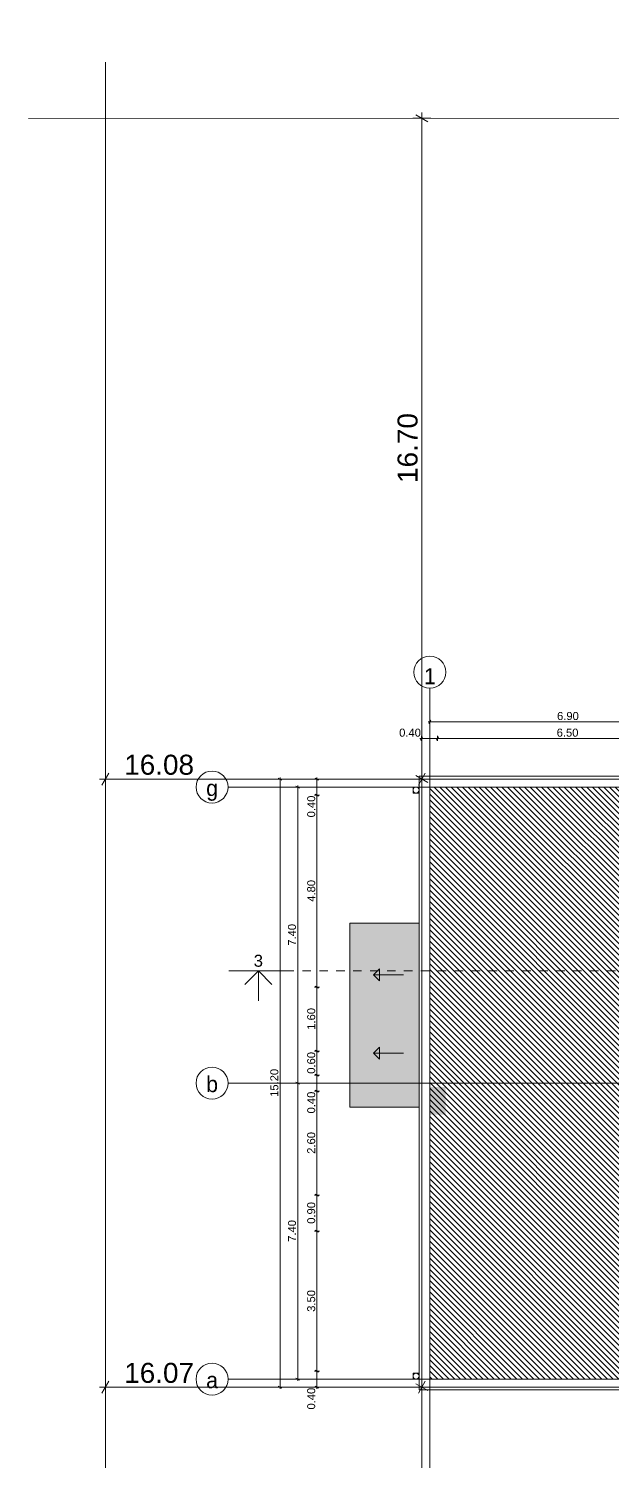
# Model space of a CAD drawing. Header units: millimetres. Extents: x 475206255 to 476720147, y 4620882299 to 4621447368.
# Drawn here: x 475223391 to 475237995, y 4621240918 to 4621276728 of the extents above; entities that cross this region are included whole.
import ezdxf

# ---------------------------------------------------------------- set-up
doc = ezdxf.new("R2010")
doc.units = ezdxf.units.MM
doc.header["$MEASUREMENT"] = 0
doc.linetypes.add('Dashed', pattern=[423.333333, 211.666667, -211.666667])
for name, color, linetype, lineweight in [('0_Pen_No__42_Pen_No__250_Pen_No__5', 5, 'Continuous', 0), ('0_Pen_No__7_Pen_No__250', 7, 'Continuous', 0), ('0_Pen_No__7_Pen_No__4', 7, 'Continuous', 0), ('0_Pen_No__7_Pen_No__7', 7, 'Continuous', 0), ('0_Pen_No__7_Pen_No__8', 8, 'Continuous', 0), ('2D Drafting - General_Pen_No__1_Pen_No__7', 7, 'Continuous', 0), ('2D Drafting - General_Pen_No__250_Pen_No__7_Pen_No__7', 7, 'Continuous', 0), ('Annotation - Text_Pen_No__7_Pen_No__5', 5, 'Continuous', 0), ('gegmebi_Pen_No__7_Pen_No__7', 7, 'Continuous', 0), ('New_._Pen_No__1', 1, 'Continuous', 0), ('New_2D Drafting - General_Pen_No__250_Pen_No__7', 7, 'Continuous', 0), ('New_reg_nak_Pen_No__7', 7, 'Continuous', 0), ('New_shenobebi_Pen_No__1', 1, 'Continuous', 0), ('New_Structural - Bearing_Pen_No__1', 1, 'Continuous', 0), ('New_ნავეთების კონტურები გრგ2_Pen_No__1', 1, 'Continuous', 0), ('zoma_Pen_No__1', 1, 'Continuous', 0), ('zoma_Pen_No__142', 142, 'Continuous', 0), ('zoma_Pen_No__5_Pen_No__5', 5, 'Continuous', 0)]:
    doc.layers.add(name, color=color, linetype=linetype, lineweight=lineweight)
doc.layers.add('0_Pen_No__7_Pen_No__252', color=7, linetype='Continuous', lineweight=0, true_color=0x666666)
doc.layers.add('zoma', color=7, linetype='Continuous')
doc.styles.add('GENERATED_STYLE_1', font='arial.ttf')
doc.styles.add('GENERATED_STYLE_2', font='arial.ttf')
doc.styles.add('GENERATED_STYLE_4', font='ACADMTAV.TTF')
doc.linetypes.add('Break', pattern='A,0,[1,9.10.saxli 29.041.Shx,S=15.679026,R=0,X=0,Y=0],-1975.557214,0', length=1975.557214)
doc.dimstyles.new('GENERATED_STYLE__10', dxfattribs={"dimtxt": 500, "dimasz": 228, "dimexe": 0.18, "dimexo": 3, "dimgap": 0, "dimtad": 1, "dimlfac": 0.001, "dimzin": 0, "dimdsep": 46, "dimtxsty": 'GENERATED_STYLE_2', "dimblk": 'ARROWHEAD_2', "dimblk1": 'ARROWHEAD_2', "dimblk2": 'ARROWHEAD_2', "dimcen": 0.09, "dimclrd": 1, "dimclre": 1, "dimclrt": 1, "dimadec": 0, "dimazin": 0, "dimtfac": 1, "dimtdec": 4, "dimtmove": 0, "dimatfit": 3, "dimfxl": 1, "dimtolj": 1, "dimtzin": 0, "dimarcsym": 0})
doc.dimstyles.new('GENERATED_STYLE__11', dxfattribs={"dimtxt": 500, "dimasz": 228, "dimexe": 0.18, "dimexo": 3, "dimgap": 0, "dimtad": 1, "dimlfac": 0.001, "dimzin": 0, "dimdsep": 46, "dimtxsty": 'GENERATED_STYLE_2', "dimblk": 'ARROWHEAD_2', "dimblk1": 'ARROWHEAD_2', "dimblk2": 'ARROWHEAD_2', "dimcen": 0.09, "dimclrd": 1, "dimclre": 1, "dimclrt": 1, "dimadec": 0, "dimazin": 0, "dimtfac": 1, "dimtdec": 4, "dimtmove": 2, "dimatfit": 3, "dimfxl": 1, "dimtolj": 1, "dimtzin": 0, "dimarcsym": 0})
doc.dimstyles.new('GENERATED_STYLE__12', dxfattribs={"dimtxt": 500, "dimasz": 228, "dimexe": 0.18, "dimexo": 3, "dimgap": 0, "dimtad": 1, "dimtih": 1, "dimtoh": 1, "dimlfac": 0.001, "dimzin": 0, "dimdsep": 46, "dimtxsty": 'GENERATED_STYLE_2', "dimblk": 'ARROWHEAD_2', "dimblk1": 'ARROWHEAD_2', "dimblk2": 'ARROWHEAD_2', "dimcen": 0.09, "dimclrd": 1, "dimclre": 1, "dimclrt": 1, "dimadec": 0, "dimazin": 0, "dimtfac": 1, "dimtdec": 4, "dimtmove": 2, "dimatfit": 3, "dimfxl": 1, "dimtolj": 1, "dimtzin": 0, "dimarcsym": 0})
doc.dimstyles.new('GENERATED_STYLE__3', dxfattribs={"dimtxt": 200, "dimasz": 64.421331, "dimexe": 0.18, "dimexo": 3, "dimgap": 0, "dimtad": 1, "dimtih": 1, "dimtoh": 1, "dimlfac": 0.001, "dimzin": 0, "dimdsep": 46, "dimtxsty": 'GENERATED_STYLE_2', "dimblk": 'ARROWHEAD_2', "dimblk1": 'ARROWHEAD_2', "dimblk2": 'ARROWHEAD_2', "dimcen": 0.09, "dimclrd": 142, "dimclre": 142, "dimclrt": 142, "dimadec": 0, "dimazin": 0, "dimtfac": 1, "dimtdec": 4, "dimtmove": 0, "dimatfit": 3, "dimfxl": 1, "dimtolj": 1, "dimtzin": 0, "dimarcsym": 0})
doc.dimstyles.new('GENERATED_STYLE__9', dxfattribs={"dimtxt": 200, "dimasz": 64.421331, "dimexe": 0.18, "dimexo": 3, "dimgap": 0, "dimtad": 1, "dimlfac": 0.001, "dimzin": 0, "dimdsep": 46, "dimtxsty": 'GENERATED_STYLE_2', "dimblk": 'ARROWHEAD_2', "dimblk1": 'ARROWHEAD_2', "dimblk2": 'ARROWHEAD_2', "dimcen": 0.09, "dimclrd": 142, "dimclre": 142, "dimclrt": 142, "dimadec": 0, "dimazin": 0, "dimtfac": 1, "dimtdec": 4, "dimtmove": 0, "dimatfit": 3, "dimfxl": 1, "dimtolj": 1, "dimtzin": 0, "dimarcsym": 0})

# ---------------------------------------------------------------- blocks, each defined once
blk = doc.blocks.new('*D240', base_point=(475826096, 4621095193))
at = {"layer": 'zoma_Pen_No__142', "color": 142, "linetype": 'Continuous', "lineweight": 0, "transparency": 16777216}
for p, q in [((475230185, 4621250373), (475230058, 4621250373)), ((475230079, 4621250397), (475230164, 4621250348)), ((475230122, 4621242973), (475230122, 4621250373)), ((475230185, 4621242973), (475230058, 4621242973)), ((475230079, 4621242997), (475230164, 4621242948)), ((475230122, 4621242931), (475230122, 4621242973))]:
    blk.add_line(p, q, dxfattribs=at)
at = {"layer": 'zoma_Pen_No__142', "color": 142, "lineweight": 0, "transparency": 16777216, "insert": (475230082, 4621246406), "char_height": 200, "attachment_point": 7, "rotation": 90, "style": 'GENERATED_STYLE_2'}
blk.add_mtext('\\A1;{\\pql;\\fArial|b0|i0|c204|p0;\\W1.000000;7.40}', dxfattribs=at)
blk = doc.blocks.new('ARROWHEAD_2')
at = {"color": 0, "linetype": 'Continuous', "lineweight": 0}
for p, q in [((0, 0), (-1, 0)), ((-0.38, -0.66), (0.38, 0.66))]:
    blk.add_line(p, q, dxfattribs=at)
blk = doc.blocks.new('*D241', base_point=(475826096, 4621095193))
at = {"layer": 'zoma_Pen_No__142', "color": 142, "linetype": 'Continuous', "lineweight": 0, "transparency": 16777216}
for p, q in [((475230185, 4621257773), (475230058, 4621257773)), ((475230164, 4621257748), (475230079, 4621257797)), ((475230122, 4621257773), (475230122, 4621257814)), ((475230122, 4621250373), (475230122, 4621257773)), ((475230185, 4621250373), (475230058, 4621250373)), ((475230079, 4621250397), (475230164, 4621250348))]:
    blk.add_line(p, q, dxfattribs=at)
at = {"layer": 'zoma_Pen_No__142', "color": 142, "lineweight": 0, "transparency": 16777216, "insert": (475230082, 4621253806), "char_height": 200, "attachment_point": 7, "rotation": 90, "style": 'GENERATED_STYLE_2'}
blk.add_mtext('\\A1;{\\pql;\\fArial|b0|i0|c204|p0;\\W1.000000;7.40}', dxfattribs=at)
blk = doc.blocks.new('*D242', base_point=(475826096, 4621095193))
at = {"layer": 'zoma_Pen_No__142', "color": 142, "linetype": 'Continuous', "lineweight": 0, "transparency": 16777216}
for p, q in [((475229744, 4621257973), (475229617, 4621257973)), ((475229723, 4621257948), (475229638, 4621257997)), ((475229680, 4621257973), (475229680, 4621258014)), ((475229680, 4621242773), (475229680, 4621257973)), ((475229744, 4621242773), (475229617, 4621242773)), ((475229638, 4621242797), (475229723, 4621242748)), ((475229680, 4621242731), (475229680, 4621242773))]:
    blk.add_line(p, q, dxfattribs=at)
at = {"layer": 'zoma_Pen_No__142', "color": 142, "lineweight": 0, "transparency": 16777216, "insert": (475229640, 4621250029), "char_height": 200, "attachment_point": 7, "rotation": 90, "style": 'GENERATED_STYLE_2'}
blk.add_mtext('\\A1;{\\pql;\\fArial|b0|i0|c204|p0;\\W1.000000;15.20}', dxfattribs=at)
blk = doc.blocks.new('*D243', base_point=(475826096, 4621095193))
at = {"layer": 'zoma_Pen_No__142', "color": 142, "linetype": 'Continuous', "lineweight": 0, "transparency": 16777216}
for p, q in [((475230666, 4621243173), (475230539, 4621243173)), ((475230560, 4621243197), (475230645, 4621243148)), ((475230603, 4621242773), (475230603, 4621243173)), ((475230666, 4621242773), (475230539, 4621242773)), ((475230560, 4621242797), (475230645, 4621242748)), ((475230603, 4621242731), (475230603, 4621242773))]:
    blk.add_line(p, q, dxfattribs=at)
at = {"layer": 'zoma_Pen_No__142', "color": 142, "lineweight": 0, "transparency": 16777216, "insert": (475230563, 4621242214), "char_height": 200, "attachment_point": 7, "rotation": 90, "style": 'GENERATED_STYLE_2'}
blk.add_mtext('\\A1;{\\pql;\\fArial|b0|i0|c204|p0;\\W1.000000;0.40}', dxfattribs=at)
blk = doc.blocks.new('*D244', base_point=(475826096, 4621095193))
at = {"layer": 'zoma_Pen_No__142', "color": 142, "linetype": 'Continuous', "lineweight": 0, "transparency": 16777216}
for p, q in [((475230666, 4621246673), (475230539, 4621246673)), ((475230560, 4621246697), (475230645, 4621246648)), ((475230603, 4621243173), (475230603, 4621246673)), ((475230666, 4621243173), (475230539, 4621243173)), ((475230560, 4621243197), (475230645, 4621243148))]:
    blk.add_line(p, q, dxfattribs=at)
at = {"layer": 'zoma_Pen_No__142', "color": 142, "lineweight": 0, "transparency": 16777216, "insert": (475230563, 4621244656), "char_height": 200, "attachment_point": 7, "rotation": 90, "style": 'GENERATED_STYLE_2'}
blk.add_mtext('\\A1;{\\pql;\\fArial|b0|i0|c204|p0;\\W1.000000;3.50}', dxfattribs=at)
blk = doc.blocks.new('*D245', base_point=(475826096, 4621095193))
at = {"layer": 'zoma_Pen_No__142', "color": 142, "linetype": 'Continuous', "lineweight": 0, "transparency": 16777216}
for p, q in [((475230666, 4621247573), (475230539, 4621247573)), ((475230560, 4621247597), (475230645, 4621247548)), ((475230603, 4621246673), (475230603, 4621247573)), ((475230666, 4621246673), (475230539, 4621246673)), ((475230560, 4621246697), (475230645, 4621246648))]:
    blk.add_line(p, q, dxfattribs=at)
at = {"layer": 'zoma_Pen_No__142', "color": 142, "lineweight": 0, "transparency": 16777216, "insert": (475230563, 4621246856), "char_height": 200, "attachment_point": 7, "rotation": 90, "style": 'GENERATED_STYLE_2'}
blk.add_mtext('\\A1;{\\pql;\\fArial|b0|i0|c204|p0;\\W1.000000;0.90}', dxfattribs=at)
blk = doc.blocks.new('*D246', base_point=(475826096, 4621095193))
at = {"layer": 'zoma_Pen_No__142', "color": 142, "linetype": 'Continuous', "lineweight": 0, "transparency": 16777216}
for p, q in [((475230666, 4621250173), (475230539, 4621250173)), ((475230560, 4621250197), (475230645, 4621250148)), ((475230603, 4621247573), (475230603, 4621250173)), ((475230666, 4621247573), (475230539, 4621247573)), ((475230560, 4621247597), (475230645, 4621247548))]:
    blk.add_line(p, q, dxfattribs=at)
at = {"layer": 'zoma_Pen_No__142', "color": 142, "lineweight": 0, "transparency": 16777216, "char_height": 200, "attachment_point": 7, "rotation": 90, "style": 'GENERATED_STYLE_2'}
for s, insert in [('\\A1;{\\pql;\\fArial|b0|i0|c204|p0;\\W1.000000;0.40}', (475230563, 4621249614)), ('\\A1;{\\pql;\\fArial|b0|i0|c204|p0;\\W1.000000;2.60}', (475230563, 4621248606))]:
    blk.add_mtext(s, dxfattribs=dict(at, insert=insert))
blk = doc.blocks.new('*D247', base_point=(475826096, 4621095193))
at = {"layer": 'zoma_Pen_No__142', "color": 142, "linetype": 'Continuous', "lineweight": 0, "transparency": 16777216}
for p, q in [((475230666, 4621250573), (475230539, 4621250573)), ((475230560, 4621250597), (475230645, 4621250548)), ((475230603, 4621250173), (475230603, 4621250573)), ((475230666, 4621250173), (475230539, 4621250173)), ((475230560, 4621250197), (475230645, 4621250148))]:
    blk.add_line(p, q, dxfattribs=at)
blk = doc.blocks.new('*D248', base_point=(475826096, 4621095193))
at = {"layer": 'zoma_Pen_No__142', "color": 142, "linetype": 'Continuous', "lineweight": 0, "transparency": 16777216}
for p, q in [((475230666, 4621251173), (475230539, 4621251173)), ((475230560, 4621251197), (475230645, 4621251148)), ((475230603, 4621250573), (475230603, 4621251173)), ((475230666, 4621250573), (475230539, 4621250573)), ((475230560, 4621250597), (475230645, 4621250548))]:
    blk.add_line(p, q, dxfattribs=at)
at = {"layer": 'zoma_Pen_No__142', "color": 142, "lineweight": 0, "transparency": 16777216, "insert": (475230563, 4621250606), "char_height": 200, "attachment_point": 7, "rotation": 90, "style": 'GENERATED_STYLE_2'}
blk.add_mtext('\\A1;{\\pql;\\fArial|b0|i0|c204|p0;\\W1.000000;0.60}', dxfattribs=at)
blk = doc.blocks.new('*D249', base_point=(475826096, 4621095193))
at = {"layer": 'zoma_Pen_No__142', "color": 142, "linetype": 'Continuous', "lineweight": 0, "transparency": 16777216}
for p, q in [((475230666, 4621252773), (475230539, 4621252773)), ((475230560, 4621252797), (475230645, 4621252748)), ((475230603, 4621251173), (475230603, 4621252773)), ((475230666, 4621251173), (475230539, 4621251173)), ((475230560, 4621251197), (475230645, 4621251148))]:
    blk.add_line(p, q, dxfattribs=at)
at = {"layer": 'zoma_Pen_No__142', "color": 142, "lineweight": 0, "transparency": 16777216, "insert": (475230563, 4621251706), "char_height": 200, "attachment_point": 7, "rotation": 90, "style": 'GENERATED_STYLE_2'}
blk.add_mtext('\\A1;{\\pql;\\fArial|b0|i0|c204|p0;\\W1.000000;1.60}', dxfattribs=at)
blk = doc.blocks.new('*D250', base_point=(475826096, 4621095193))
at = {"layer": 'zoma_Pen_No__142', "color": 142, "linetype": 'Continuous', "lineweight": 0, "transparency": 16777216}
for p, q in [((475230666, 4621257573), (475230539, 4621257573)), ((475230560, 4621257597), (475230645, 4621257548)), ((475230603, 4621252773), (475230603, 4621257573)), ((475230666, 4621252773), (475230539, 4621252773)), ((475230560, 4621252797), (475230645, 4621252748))]:
    blk.add_line(p, q, dxfattribs=at)
at = {"layer": 'zoma_Pen_No__142', "color": 142, "lineweight": 0, "transparency": 16777216, "char_height": 200, "attachment_point": 7, "rotation": 90, "style": 'GENERATED_STYLE_2'}
for s, insert in [('\\A1;{\\pql;\\fArial|b0|i0|c204|p0;\\W1.000000;0.40}', (475230563, 4621257014)), ('\\A1;{\\pql;\\fArial|b0|i0|c204|p0;\\W1.000000;4.80}', (475230563, 4621254906))]:
    blk.add_mtext(s, dxfattribs=dict(at, insert=insert))
blk = doc.blocks.new('*D251', base_point=(475826096, 4621095193))
at = {"layer": 'zoma_Pen_No__142', "color": 142, "linetype": 'Continuous', "lineweight": 0, "transparency": 16777216}
for p, q in [((475230666, 4621257973), (475230539, 4621257973)), ((475230645, 4621257948), (475230560, 4621257997)), ((475230603, 4621257973), (475230603, 4621258014)), ((475230603, 4621257573), (475230603, 4621257973)), ((475230666, 4621257573), (475230539, 4621257573)), ((475230560, 4621257597), (475230645, 4621257548))]:
    blk.add_line(p, q, dxfattribs=at)
blk = doc.blocks.new('*D254', base_point=(475826096, 4621095193))
at = {"layer": 'zoma_Pen_No__142', "color": 142, "linetype": 'Continuous', "lineweight": 0, "transparency": 16777216}
for p, q in [((475299037, 4621257973), (475298910, 4621257973)), ((475299016, 4621257948), (475298931, 4621257997)), ((475298973, 4621257973), (475298973, 4621258014)), ((475298973, 4621242773), (475298973, 4621257973)), ((475299037, 4621242773), (475298910, 4621242773)), ((475298931, 4621242797), (475299016, 4621242748)), ((475298973, 4621242731), (475298973, 4621242773))]:
    blk.add_line(p, q, dxfattribs=at)
at = {"layer": 'zoma_Pen_No__142', "color": 142, "lineweight": 0, "transparency": 16777216, "insert": (475298933, 4621250029), "char_height": 200, "attachment_point": 7, "rotation": 90, "style": 'GENERATED_STYLE_2'}
blk.add_mtext('\\A1;{\\pql;\\fArial|b0|i0|c204|p0;\\W1.000000;15.20}', dxfattribs=at)
blk = doc.blocks.new('*D255', base_point=(475826096, 4621095193))
at = {"layer": 'zoma_Pen_No__142', "color": 142, "linetype": 'Continuous', "lineweight": 0, "transparency": 16777216}
for p, q in [((475298248, 4621243173), (475298121, 4621243173)), ((475298142, 4621243197), (475298227, 4621243148)), ((475298184, 4621242773), (475298184, 4621243173)), ((475298248, 4621242773), (475298121, 4621242773)), ((475298142, 4621242797), (475298227, 4621242748)), ((475298184, 4621242731), (475298184, 4621242773))]:
    blk.add_line(p, q, dxfattribs=at)
at = {"layer": 'zoma_Pen_No__142', "color": 142, "lineweight": 0, "transparency": 16777216, "insert": (475298144, 4621242214), "char_height": 200, "attachment_point": 7, "rotation": 90, "style": 'GENERATED_STYLE_2'}
blk.add_mtext('\\A1;{\\pql;\\fArial|b0|i0|c204|p0;\\W1.000000;0.40}', dxfattribs=at)
blk = doc.blocks.new('*D256', base_point=(475826096, 4621095193))
at = {"layer": 'zoma_Pen_No__142', "color": 142, "linetype": 'Continuous', "lineweight": 0, "transparency": 16777216}
for p, q in [((475298248, 4621246673), (475298121, 4621246673)), ((475298142, 4621246697), (475298227, 4621246648)), ((475298184, 4621243173), (475298184, 4621246673)), ((475298248, 4621243173), (475298121, 4621243173)), ((475298142, 4621243197), (475298227, 4621243148))]:
    blk.add_line(p, q, dxfattribs=at)
at = {"layer": 'zoma_Pen_No__142', "color": 142, "lineweight": 0, "transparency": 16777216, "insert": (475298144, 4621244656), "char_height": 200, "attachment_point": 7, "rotation": 90, "style": 'GENERATED_STYLE_2'}
blk.add_mtext('\\A1;{\\pql;\\fArial|b0|i0|c204|p0;\\W1.000000;3.50}', dxfattribs=at)
blk = doc.blocks.new('*D257', base_point=(475826096, 4621095193))
at = {"layer": 'zoma_Pen_No__142', "color": 142, "linetype": 'Continuous', "lineweight": 0, "transparency": 16777216}
for p, q in [((475298248, 4621247573), (475298121, 4621247573)), ((475298142, 4621247597), (475298227, 4621247548)), ((475298184, 4621246673), (475298184, 4621247573)), ((475298248, 4621246673), (475298121, 4621246673)), ((475298142, 4621246697), (475298227, 4621246648))]:
    blk.add_line(p, q, dxfattribs=at)
at = {"layer": 'zoma_Pen_No__142', "color": 142, "lineweight": 0, "transparency": 16777216, "insert": (475298144, 4621246856), "char_height": 200, "attachment_point": 7, "rotation": 90, "style": 'GENERATED_STYLE_2'}
blk.add_mtext('\\A1;{\\pql;\\fArial|b0|i0|c204|p0;\\W1.000000;0.90}', dxfattribs=at)
blk = doc.blocks.new('*D258', base_point=(475826096, 4621095193))
at = {"layer": 'zoma_Pen_No__142', "color": 142, "linetype": 'Continuous', "lineweight": 0, "transparency": 16777216}
for p, q in [((475298248, 4621250173), (475298121, 4621250173)), ((475298142, 4621250197), (475298227, 4621250148)), ((475298184, 4621247573), (475298184, 4621250173)), ((475298248, 4621247573), (475298121, 4621247573)), ((475298142, 4621247597), (475298227, 4621247548))]:
    blk.add_line(p, q, dxfattribs=at)
at = {"layer": 'zoma_Pen_No__142', "color": 142, "lineweight": 0, "transparency": 16777216, "char_height": 200, "attachment_point": 7, "rotation": 90, "style": 'GENERATED_STYLE_2'}
for s, insert in [('\\A1;{\\pql;\\fArial|b0|i0|c204|p0;\\W1.000000;0.40}', (475298144, 4621249614)), ('\\A1;{\\pql;\\fArial|b0|i0|c204|p0;\\W1.000000;2.60}', (475298144, 4621248606))]:
    blk.add_mtext(s, dxfattribs=dict(at, insert=insert))
blk = doc.blocks.new('*D259', base_point=(475826096, 4621095193))
at = {"layer": 'zoma_Pen_No__142', "color": 142, "linetype": 'Continuous', "lineweight": 0, "transparency": 16777216}
for p, q in [((475298248, 4621250573), (475298121, 4621250573)), ((475298142, 4621250597), (475298227, 4621250548)), ((475298184, 4621250173), (475298184, 4621250573)), ((475298248, 4621250173), (475298121, 4621250173)), ((475298142, 4621250197), (475298227, 4621250148))]:
    blk.add_line(p, q, dxfattribs=at)
blk = doc.blocks.new('*D260', base_point=(475826096, 4621095193))
at = {"layer": 'zoma_Pen_No__142', "color": 142, "linetype": 'Continuous', "lineweight": 0, "transparency": 16777216}
for p, q in [((475298248, 4621251173), (475298121, 4621251173)), ((475298142, 4621251197), (475298227, 4621251148)), ((475298184, 4621250573), (475298184, 4621251173)), ((475298248, 4621250573), (475298121, 4621250573)), ((475298142, 4621250597), (475298227, 4621250548))]:
    blk.add_line(p, q, dxfattribs=at)
at = {"layer": 'zoma_Pen_No__142', "color": 142, "lineweight": 0, "transparency": 16777216, "insert": (475298144, 4621250606), "char_height": 200, "attachment_point": 7, "rotation": 90, "style": 'GENERATED_STYLE_2'}
blk.add_mtext('\\A1;{\\pql;\\fArial|b0|i0|c204|p0;\\W1.000000;0.60}', dxfattribs=at)
blk = doc.blocks.new('*D261', base_point=(475826096, 4621095193))
at = {"layer": 'zoma_Pen_No__142', "color": 142, "linetype": 'Continuous', "lineweight": 0, "transparency": 16777216}
for p, q in [((475298248, 4621252773), (475298121, 4621252773)), ((475298142, 4621252797), (475298227, 4621252748)), ((475298184, 4621251173), (475298184, 4621252773)), ((475298248, 4621251173), (475298121, 4621251173)), ((475298142, 4621251197), (475298227, 4621251148))]:
    blk.add_line(p, q, dxfattribs=at)
at = {"layer": 'zoma_Pen_No__142', "color": 142, "lineweight": 0, "transparency": 16777216, "insert": (475298144, 4621251706), "char_height": 200, "attachment_point": 7, "rotation": 90, "style": 'GENERATED_STYLE_2'}
blk.add_mtext('\\A1;{\\pql;\\fArial|b0|i0|c204|p0;\\W1.000000;1.60}', dxfattribs=at)
blk = doc.blocks.new('*D262', base_point=(475826096, 4621095193))
at = {"layer": 'zoma_Pen_No__142', "color": 142, "linetype": 'Continuous', "lineweight": 0, "transparency": 16777216}
for p, q in [((475298248, 4621257573), (475298121, 4621257573)), ((475298142, 4621257597), (475298227, 4621257548)), ((475298184, 4621252773), (475298184, 4621257573)), ((475298248, 4621252773), (475298121, 4621252773)), ((475298142, 4621252797), (475298227, 4621252748))]:
    blk.add_line(p, q, dxfattribs=at)
at = {"layer": 'zoma_Pen_No__142', "color": 142, "lineweight": 0, "transparency": 16777216, "char_height": 200, "attachment_point": 7, "rotation": 90, "style": 'GENERATED_STYLE_2'}
for s, insert in [('\\A1;{\\pql;\\fArial|b0|i0|c204|p0;\\W1.000000;0.40}', (475298144, 4621257014)), ('\\A1;{\\pql;\\fArial|b0|i0|c204|p0;\\W1.000000;4.80}', (475298144, 4621254906))]:
    blk.add_mtext(s, dxfattribs=dict(at, insert=insert))
blk = doc.blocks.new('*D263', base_point=(475826096, 4621095193))
at = {"layer": 'zoma_Pen_No__142', "color": 142, "linetype": 'Continuous', "lineweight": 0, "transparency": 16777216}
for p, q in [((475298248, 4621257973), (475298121, 4621257973)), ((475298227, 4621257948), (475298142, 4621257997)), ((475298184, 4621257973), (475298184, 4621258014)), ((475298184, 4621257573), (475298184, 4621257973)), ((475298248, 4621257573), (475298121, 4621257573)), ((475298142, 4621257597), (475298227, 4621257548))]:
    blk.add_line(p, q, dxfattribs=at)
blk = doc.blocks.new('*D289', base_point=(475826096, 4621095193))
at = {"layer": 'zoma_Pen_No__1', "color": 1, "linetype": 'Continuous', "lineweight": 0, "transparency": 16777216}
for p, q in [((475225398, 4621242923), (475225224, 4621242623)), ((475225311, 4621242548), (475225311, 4621242998)), ((475233141, 4621242623), (475233314, 4621242923)), ((475233228, 4621242548), (475233228, 4621242998)), ((475225164, 4621242773), (475225311, 4621242773)), ((475225311, 4621242773), (475233228, 4621242773)), ((475233228, 4621242773), (475233374, 4621242773))]:
    blk.add_line(p, q, dxfattribs=at)
at = {"layer": 'zoma_Pen_No__1', "color": 1, "lineweight": 0, "transparency": 16777216, "insert": (475225782, 4621242873), "char_height": 500, "attachment_point": 7, "style": 'GENERATED_STYLE_2'}
blk.add_mtext('\\A1;{\\pql;\\fArial|b0|i0|c204|p0;\\W1.000000;16.07}', dxfattribs=at)
blk = doc.blocks.new('*D291', base_point=(475826096, 4621095193))
at = {"layer": 'zoma_Pen_No__1', "color": 1, "linetype": 'Continuous', "lineweight": 0, "transparency": 16777216}
for p, q in [((475233453, 4621274487), (475233003, 4621274487)), ((475233378, 4621274400), (475233078, 4621274574)), ((475233228, 4621274487), (475233228, 4621274634)), ((475233228, 4621257973), (475233228, 4621274487)), ((475233453, 4621257973), (475233003, 4621257973)), ((475233078, 4621258059), (475233378, 4621257886)), ((475233228, 4621257826), (475233228, 4621257973))]:
    blk.add_line(p, q, dxfattribs=at)
at = {"layer": 'zoma_Pen_No__1', "color": 1, "lineweight": 0, "transparency": 16777216, "insert": (475233128, 4621265372), "char_height": 500, "attachment_point": 7, "rotation": 90, "style": 'GENERATED_STYLE_2'}
blk.add_mtext('\\A1;{\\pql;\\fArial|b0|i0|c204|p0;\\W1.000000;16.70}', dxfattribs=at)
blk = doc.blocks.new('*D292', base_point=(475826096, 4621095193))
at = {"layer": 'zoma_Pen_No__1', "color": 1, "linetype": 'Continuous', "lineweight": 0, "transparency": 16777216}
for p, q in [((475233228, 4621242773), (475233228, 4621242919)), ((475233453, 4621242773), (475233003, 4621242773)), ((475233378, 4621242686), (475233078, 4621242859)), ((475233228, 4621233031), (475233228, 4621242773)), ((475233453, 4621233031), (475233003, 4621233031)), ((475233078, 4621233117), (475233378, 4621232944)), ((475233228, 4621232884), (475233228, 4621233031))]:
    blk.add_line(p, q, dxfattribs=at)
at = {"layer": 'zoma_Pen_No__1', "color": 1, "lineweight": 0, "transparency": 16777216, "insert": (475233128, 4621236278), "char_height": 500, "attachment_point": 7, "rotation": 90, "style": 'GENERATED_STYLE_2'}
blk.add_mtext('\\A1;{\\pql;\\fArial|b0|i0|c204|p0;\\W1.000000;9.55}', dxfattribs=at)
blk = doc.blocks.new('*D295', base_point=(475826096, 4621095193))
at = {"layer": 'zoma_Pen_No__1', "color": 1, "linetype": 'Continuous', "lineweight": 0, "transparency": 16777216}
for p, q in [((475225164, 4621257973), (475225311, 4621257973)), ((475225398, 4621258123), (475225224, 4621257823)), ((475225311, 4621257748), (475225311, 4621258198)), ((475225311, 4621257973), (475233228, 4621257973)), ((475233141, 4621257823), (475233314, 4621258123)), ((475233228, 4621257748), (475233228, 4621258198)), ((475233228, 4621257973), (475233374, 4621257973))]:
    blk.add_line(p, q, dxfattribs=at)
at = {"layer": 'zoma_Pen_No__1', "color": 1, "lineweight": 0, "transparency": 16777216, "insert": (475225782, 4621258073), "char_height": 500, "attachment_point": 7, "style": 'GENERATED_STYLE_2'}
blk.add_mtext('\\A1;{\\pql;\\fArial|b0|i0|c204|p0;\\W1.000000;16.08}', dxfattribs=at)
blk = doc.blocks.new('*D1448', base_point=(475826096, 4621095193))
at = {"layer": 'zoma_Pen_No__142', "color": 142, "linetype": 'Continuous', "lineweight": 0, "transparency": 16777216}
for p, q in [((475233244, 4621259031), (475233195, 4621258946)), ((475233219, 4621258925), (475233219, 4621259052)), ((475233644, 4621259031), (475233595, 4621258946)), ((475233619, 4621258925), (475233619, 4621259052)), ((475233178, 4621258989), (475233219, 4621258989)), ((475233219, 4621258989), (475233619, 4621258989))]:
    blk.add_line(p, q, dxfattribs=at)
at = {"layer": 'zoma_Pen_No__142', "color": 142, "lineweight": 0, "transparency": 16777216, "insert": (475232661, 4621259029), "char_height": 200, "attachment_point": 7, "style": 'GENERATED_STYLE_2'}
blk.add_mtext('\\A1;{\\pql;\\fArial|b0|i0|c204|p0;\\W1.000000;0.40}', dxfattribs=at)
blk = doc.blocks.new('*D1449', base_point=(475826096, 4621095193))
at = {"layer": 'zoma_Pen_No__142', "color": 142, "linetype": 'Continuous', "lineweight": 0, "transparency": 16777216}
for p, q in [((475233644, 4621259031), (475233595, 4621258946)), ((475233619, 4621258925), (475233619, 4621259052)), ((475240144, 4621259031), (475240095, 4621258946)), ((475240119, 4621258925), (475240119, 4621259052)), ((475233619, 4621258989), (475240119, 4621258989))]:
    blk.add_line(p, q, dxfattribs=at)
at = {"layer": 'zoma_Pen_No__142', "color": 142, "lineweight": 0, "transparency": 16777216, "char_height": 200, "attachment_point": 7, "style": 'GENERATED_STYLE_2'}
for s, insert in [('\\A1;{\\pql;\\fArial|b0|i0|c204|p0;\\W1.000000;6.50}', (475236602, 4621259029)), ('\\A1;{\\pql;\\fArial|b0|i0|c204|p0;\\W1.000000;0.40}', (475239561, 4621259029))]:
    blk.add_mtext(s, dxfattribs=dict(at, insert=insert))
blk = doc.blocks.new('*D1495', base_point=(475826096, 4621095193))
at = {"layer": 'zoma_Pen_No__142', "color": 142, "linetype": 'Continuous', "lineweight": 0, "transparency": 16777216}
for p, q in [((475233386, 4621259405), (475233428, 4621259405)), ((475233452, 4621259447), (475233403, 4621259362)), ((475233428, 4621259341), (475233428, 4621259468)), ((475233428, 4621259405), (475240328, 4621259405)), ((475240352, 4621259447), (475240303, 4621259362)), ((475240328, 4621259341), (475240328, 4621259468))]:
    blk.add_line(p, q, dxfattribs=at)
at = {"layer": 'zoma_Pen_No__142', "color": 142, "lineweight": 0, "transparency": 16777216, "insert": (475236611, 4621259445), "char_height": 200, "attachment_point": 7, "style": 'GENERATED_STYLE_2'}
blk.add_mtext('\\A1;{\\pql;\\fArial|b0|i0|c204|p0;\\W1.000000;6.90}', dxfattribs=at)

msp = doc.modelspace()

# ---------------------------------------------------------------- hatches: boundary and pattern name
at = {"layer": '0_Pen_No__7_Pen_No__252', "linetype": 'Continuous', "lineweight": 0, "true_color": 0x666666}
h = msp.add_hatch(dxfattribs=at)
h.set_pattern_fill('COMMON_BRICK', color=251, style=0, pattern_type=2)
h.set_pattern_definition([(315, (475228381.41, 4621264057.37), (70.71068, 70.71068), [])])
h.paths.add_polyline_path([(475233427.749, 4621257772.562), (475253727.785, 4621257772.562), (475253727.785, 4621242972.562), (475233427.749, 4621242972.562)])
h.paths.add_polyline_path([(475245527.749, 4621252532.494), (475245527.749, 4621255132.494), (475245127.749, 4621255132.494), (475245127.749, 4621257332.53), (475243227.749, 4621257332.53), (475243227.749, 4621254372.562), (475243227.749, 4621252532.494)], flags=0)
at = {"layer": '0_Pen_No__7_Pen_No__8', "linetype": 'Continuous', "lineweight": 0, "true_color": 0xb9b9b9}
msp.add_hatch(color=9, dxfattribs=at).paths.add_polyline_path([(475231427.894, 4621249772.562), (475231427.894, 4621254372.558), (475233157.802, 4621254372.564), (475233157.816, 4621249772.568)])
at = {"layer": 'New_2D Drafting - General_Pen_No__250_Pen_No__7', "linetype": 'Continuous', "lineweight": 0}
msp.add_hatch(color=7, dxfattribs=at).paths.add_polyline_path([(475233827.749, 4621249582.382), (475233427.749, 4621249582.382), (475233427.749, 4621250272.569), (475233827.749, 4621250272.569)])

# ---------------------------------------------------------------- linework, layer by layer
at = {"layer": '0_Pen_No__42_Pen_No__250_Pen_No__5', "color": 5, "linetype": 'Continuous', "lineweight": 0}
for centre in [(475233427.749, 4621260643.553), (475233427.749, 4621260643.553), (475227979.24, 4621257772.569), (475227979.24, 4621257772.569), (475227979.24, 4621250372.569), (475227979.24, 4621250372.569), (475227979.24, 4621242972.569), (475227979.24, 4621242972.569)]:
    msp.add_circle(centre, 400, dxfattribs=at)
at = {"layer": '0_Pen_No__7_Pen_No__250', "color": 7, "linetype": 'Continuous', "lineweight": 0, "flags": 128}
for points in [[(475232767.068, 4621253075.488), (475232017.068, 4621253075.488), (475232167.068, 4621252925.488), (475232167.068, 4621253225.488), (475232017.068, 4621253075.488)], [(475232767.068, 4621251120.892), (475232017.068, 4621251120.892), (475232167.068, 4621250970.892), (475232167.068, 4621251270.892), (475232017.068, 4621251120.892)]]:
    msp.add_lwpolyline(points, close=True, dxfattribs=at)
at = {"layer": '0_Pen_No__7_Pen_No__4', "color": 7, "linetype": 'Continuous', "lineweight": 0, "flags": 128}
msp.add_lwpolyline([(475233427.749, 4621257772.562), (475253727.785, 4621257772.562), (475253727.785, 4621242972.562), (475233427.749, 4621242972.562)], close=True, dxfattribs=at)
at = {"layer": '0_Pen_No__7_Pen_No__7', "color": 7, "linetype": 'Continuous', "lineweight": 0, "flags": 128}
msp.add_lwpolyline([(475231427.894, 4621249772.562), (475231427.894, 4621254372.558), (475233157.802, 4621254372.564), (475233157.816, 4621249772.568)], close=True, dxfattribs=at)
at = {"layer": '2D Drafting - General_Pen_No__1_Pen_No__7', "color": 7, "linetype": 'Continuous', "lineweight": 0}
for centre in [(475233083.01, 4621257697.562), (475233083.322, 4621243047.562)]:
    msp.add_circle(centre, 75, dxfattribs=at)
at = {"layer": '2D Drafting - General_Pen_No__250_Pen_No__7_Pen_No__7', "color": 7, "linetype": 'Continuous', "lineweight": 0, "flags": 128}
for points in [[(475233227.749, 4621242772.569), (475233227.749, 4621257972.569), (475253927.749, 4621257972.569), (475253927.749, 4621242772.562)], [(475233427.749, 4621242972.562), (475253727.785, 4621242972.562), (475253727.785, 4621257772.562), (475233427.749, 4621257772.562)]]:
    msp.add_lwpolyline(points, close=True, dxfattribs=at)
at = {"layer": 'gegmebi_Pen_No__7_Pen_No__7', "color": 7, "linetype": 'Continuous', "lineweight": 0}
for p, q in [((475233008.01, 4621257622.562), (475233008.01, 4621257772.562)), ((475233008.01, 4621257772.562), (475233158.01, 4621257772.562)), ((475233158.01, 4621257622.562), (475233008.01, 4621257622.562)), ((475233158.01, 4621257772.562), (475233158.01, 4621257622.562)), ((475233008.322, 4621242972.562), (475233008.322, 4621243122.562)), ((475233008.322, 4621243122.562), (475233158.322, 4621243122.562)), ((475233158.322, 4621242972.562), (475233008.322, 4621242972.562)), ((475233158.322, 4621243122.562), (475233158.322, 4621242972.562))]:
    msp.add_line(p, q, dxfattribs=at)
at = {"layer": 'New_reg_nak_Pen_No__7', "color": 7, "linetype": 'Continuous', "lineweight": 0, "flags": 128}
msp.add_lwpolyline([(475240127.749, 4621257972.569), (475240127.749, 4621258042.569), (475233157.748, 4621258042.569), (475233157.802, 4621249772.565), (475233157.802, 4621242702.916), (475247027.749, 4621242702.916)], dxfattribs=at)
at = {"layer": 'New_shenobebi_Pen_No__1', "color": 1, "linetype": 'Dashed', "lineweight": 0}
msp.add_lwpolyline([(475301572.439, 4621253177.899), (475228401.372, 4621253177.899)], dxfattribs=at)
at = {"layer": 'New_shenobebi_Pen_No__1', "color": 1, "linetype": 'Continuous', "lineweight": 0}
for points in [[(475229875.119, 4621253177.899), (475228401.372, 4621253177.899)], [(475229138.245, 4621253177.899), (475228797.1, 4621252836.754)], [(475229138.245, 4621253177.899), (475229138.245, 4621252424.901)], [(475229138.245, 4621253177.899), (475229479.39, 4621252836.754)]]:
    msp.add_lwpolyline(points, dxfattribs=at)
at = {"layer": 'New_Structural - Bearing_Pen_No__1', "color": 1, "linetype": 'Break', "lineweight": 0}
msp.add_line((475225311.015, 4621275894.238), (475225311.015, 4621232152.647), dxfattribs=at)
at = {"layer": 'New_ნავეთების კონტურები გრგ2_Pen_No__1', "color": 1, "linetype": 'Continuous', "lineweight": 0}
msp.add_lwpolyline([(475281561.712, 4621276727.821), (475281562.574, 4621274494.158), (475223391.109, 4621274485.628)], dxfattribs=at)
at = {"layer": 'zoma_Pen_No__5_Pen_No__5', "color": 5, "linetype": 'Continuous', "lineweight": 0}
for p, q in [((475233427.749, 4621260243.553), (475233427.749, 4621239368.561)), ((475228379.24, 4621257772.569), (475299887.026, 4621257772.569)), ((475228379.24, 4621250372.569), (475299887.026, 4621250372.569)), ((475228379.24, 4621242972.569), (475299887.026, 4621242972.569))]:
    msp.add_line(p, q, dxfattribs=at)

# ---------------------------------------------------------------- texts
at = {"layer": 'Annotation - Text_Pen_No__7_Pen_No__5', "color": 5, "linetype": 'Continuous', "lineweight": 0, "char_height": 400, "attachment_point": 2, "style": 'GENERATED_STYLE_4'}
for s, insert in [('\\A1;{\\pqc;\\fAcadMtavr|b0|i0|c0|p0;\\W1.000000;1}', (475233429.907, 4621260742.591)), ('\\A1;{\\pqc;\\fAcadMtavr|b0|i0|c0|p0;\\W1.000000;g}', (475227981.397, 4621257946.89)), ('\\A1;{\\pqc;\\fAcadMtavr|b0|i0|c0|p0;\\W1.000000;b}', (475227981.397, 4621250546.89)), ('\\A1;{\\pqc;\\fAcadMtavr|b0|i0|c0|p0;\\W1.000000;a}', (475227981.397, 4621243146.89))]:
    msp.add_mtext(s, dxfattribs=dict(at, insert=insert))
at = {"layer": 'New_._Pen_No__1', "color": 1, "linetype": 'Continuous', "lineweight": 0, "insert": (475229138.245, 4621253580.756), "char_height": 300, "attachment_point": 2, "style": 'GENERATED_STYLE_1'}
msp.add_mtext('\\A1;{\\pqc;\\fArial|b0|i0|c204|p0;\\W1.000000;3}', dxfattribs=at)

# ---------------------------------------------------------------- dimensions: what is measured, and where the dimension line sits
at = {"layer": 'zoma', "color": 1, "linetype": 'Continuous', "lineweight": 0}
for base, p1, p2, text, dimstyle, picture, middle in [((475233227.749, 4621274487.07), (475233227.749, 4621257972.569), (475233227.742, 4621274487.07), '16.70', 'GENERATED_STYLE__10', '*D291', (475232877.749, 4621266209.387)), ((475233227.742, 4621242772.569), (475233227.742, 4621233030.727), (475233227.749, 4621242772.569), '9.55', 'GENERATED_STYLE__11', '*D292', (475232877.742, 4621236925.474))]:
    dim = msp.add_linear_dim(base=base, p1=p1, p2=p2, angle=90, text=text, dimstyle=dimstyle, dxfattribs=at)
    dim.commit()
    dim.dimension.update_dxf_attribs({"geometry": picture, "text_midpoint": middle, "dimtype": 160, "text_rotation": 90})
at = {"layer": 'zoma', "color": 142, "linetype": 'Continuous', "lineweight": 0}
for base, p1, p2, picture, middle in [((475240327.575, 4621259404.685), (475233427.575, 4621258636.315), (475240327.575, 4621258430.167), '*D1495', (475236869.571, 4621259544.685)), ((475233619.369, 4621258988.783), (475233219.369, 4621024556.839), (475233619.369, 4621024556.839), '*D1448', (475232919.948, 4621259128.783)), ((475240119.369, 4621258988.783), (475233619.369, 4621024556.839), (475240119.369, 4621024556.839), '*D1449', (475236861.365, 4621259128.783))]:
    dim = msp.add_linear_dim(base=base, p1=p1, p2=p2, dimstyle='GENERATED_STYLE__3', dxfattribs=at)
    dim.commit()
    dim.dimension.update_dxf_attribs({"geometry": picture, "text_midpoint": middle, "dimtype": 160})
at = {"layer": 'zoma', "color": 1, "linetype": 'Continuous', "lineweight": 0}
for base, p1, p2, text, picture, middle in [((475233227.749, 4621257972.569), (475225311.015, 4621257972.569), (475233227.749, 4621257972.569), '16.08', '*D295', (475226619.7, 4621258322.569)), ((475233227.742, 4621242772.569), (475225311.015, 4621243080.381), (475233227.742, 4621257972.569), '16.07', '*D289', (475226619.696, 4621243122.569))]:
    dim = msp.add_linear_dim(base=base, p1=p1, p2=p2, text=text, dimstyle='GENERATED_STYLE__12', dxfattribs=at)
    dim.commit()
    dim.dimension.update_dxf_attribs({"geometry": picture, "text_midpoint": middle, "dimtype": 160})
at = {"layer": 'zoma', "color": 142, "linetype": 'Continuous', "lineweight": 0}
for base, p1, p2, picture, middle in [((475229680.472, 4621257972.569), (475231352.788, 4621242772.569), (475231352.788, 4621257972.569), '*D242', (475229540.472, 4621250364.396)), ((475230602.625, 4621257972.569), (475231352.788, 4621257572.569), (475231352.788, 4621257972.569), '*D251', (475230462.625, 4621257273.148)), ((475298973.32, 4621257972.569), (475232956.295, 4621242772.569), (475232956.295, 4621257972.569), '*D254', (475298833.32, 4621250364.396)), ((475298184.191, 4621257972.569), (475232956.295, 4621257572.569), (475232956.295, 4621257972.569), '*D263', (475298044.191, 4621257273.148)), ((475230121.57, 4621257772.569), (475229446.477, 4621250372.569), (475229399.919, 4621257772.569), '*D241', (475229981.57, 4621254064.565)), ((475230602.625, 4621257572.569), (475231352.788, 4621252772.571), (475231352.788, 4621257572.569), '*D250', (475230462.625, 4621255164.566)), ((475298184.191, 4621257572.569), (475232956.295, 4621252772.571), (475232956.295, 4621257572.569), '*D262', (475298044.191, 4621255164.566)), ((475230602.625, 4621252772.571), (475231353.043, 4621251172.569), (475231352.788, 4621252772.571), '*D249', (475230462.625, 4621251964.566)), ((475298184.191, 4621252772.571), (475232956.55, 4621251172.569), (475232956.295, 4621252772.571), '*D261', (475298044.191, 4621251964.566)), ((475230602.625, 4621251172.569), (475231352.788, 4621250572.569), (475231353.043, 4621251172.569), '*D248', (475230462.625, 4621250864.565)), ((475298184.191, 4621251172.569), (475232956.295, 4621250572.569), (475232956.55, 4621251172.569), '*D260', (475298044.191, 4621250864.565)), ((475230602.625, 4621250572.569), (475231352.788, 4621250172.569), (475231352.788, 4621250572.569), '*D247', (475230462.625, 4621249873.148)), ((475298184.191, 4621250572.569), (475232956.295, 4621250172.569), (475232956.295, 4621250572.569), '*D259', (475298044.191, 4621249873.148)), ((475230121.57, 4621250372.569), (475229493.036, 4621242972.569), (475229446.477, 4621250372.569), '*D240', (475229981.57, 4621246664.565)), ((475230602.625, 4621250172.569), (475231352.788, 4621247572.569), (475231352.788, 4621250172.569), '*D246', (475230462.625, 4621248864.565)), ((475298184.191, 4621250172.569), (475232956.295, 4621247572.569), (475232956.295, 4621250172.569), '*D258', (475298044.191, 4621248864.565)), ((475230602.625, 4621247572.569), (475231352.788, 4621246672.569), (475231352.788, 4621247572.569), '*D245', (475230462.625, 4621247114.565)), ((475298184.191, 4621247572.569), (475232956.295, 4621246672.569), (475232956.295, 4621247572.569), '*D257', (475298044.191, 4621247114.565)), ((475230602.625, 4621246672.569), (475231352.788, 4621243172.569), (475231352.788, 4621246672.569), '*D244', (475230462.625, 4621244914.565)), ((475298184.191, 4621246672.569), (475232956.295, 4621243172.569), (475232956.295, 4621246672.569), '*D256', (475298044.191, 4621244914.565)), ((475230602.625, 4621243172.569), (475231352.788, 4621242772.569), (475231352.788, 4621243172.569), '*D243', (475230462.625, 4621242473.148)), ((475298184.191, 4621243172.569), (475232956.295, 4621242772.569), (475232956.295, 4621243172.569), '*D255', (475298044.191, 4621242473.148))]:
    dim = msp.add_linear_dim(base=base, p1=p1, p2=p2, angle=90, dimstyle='GENERATED_STYLE__9', dxfattribs=at)
    dim.commit()
    dim.dimension.update_dxf_attribs({"geometry": picture, "text_midpoint": middle, "dimtype": 160, "text_rotation": 90})

doc.saveas('drawing.dxf')
